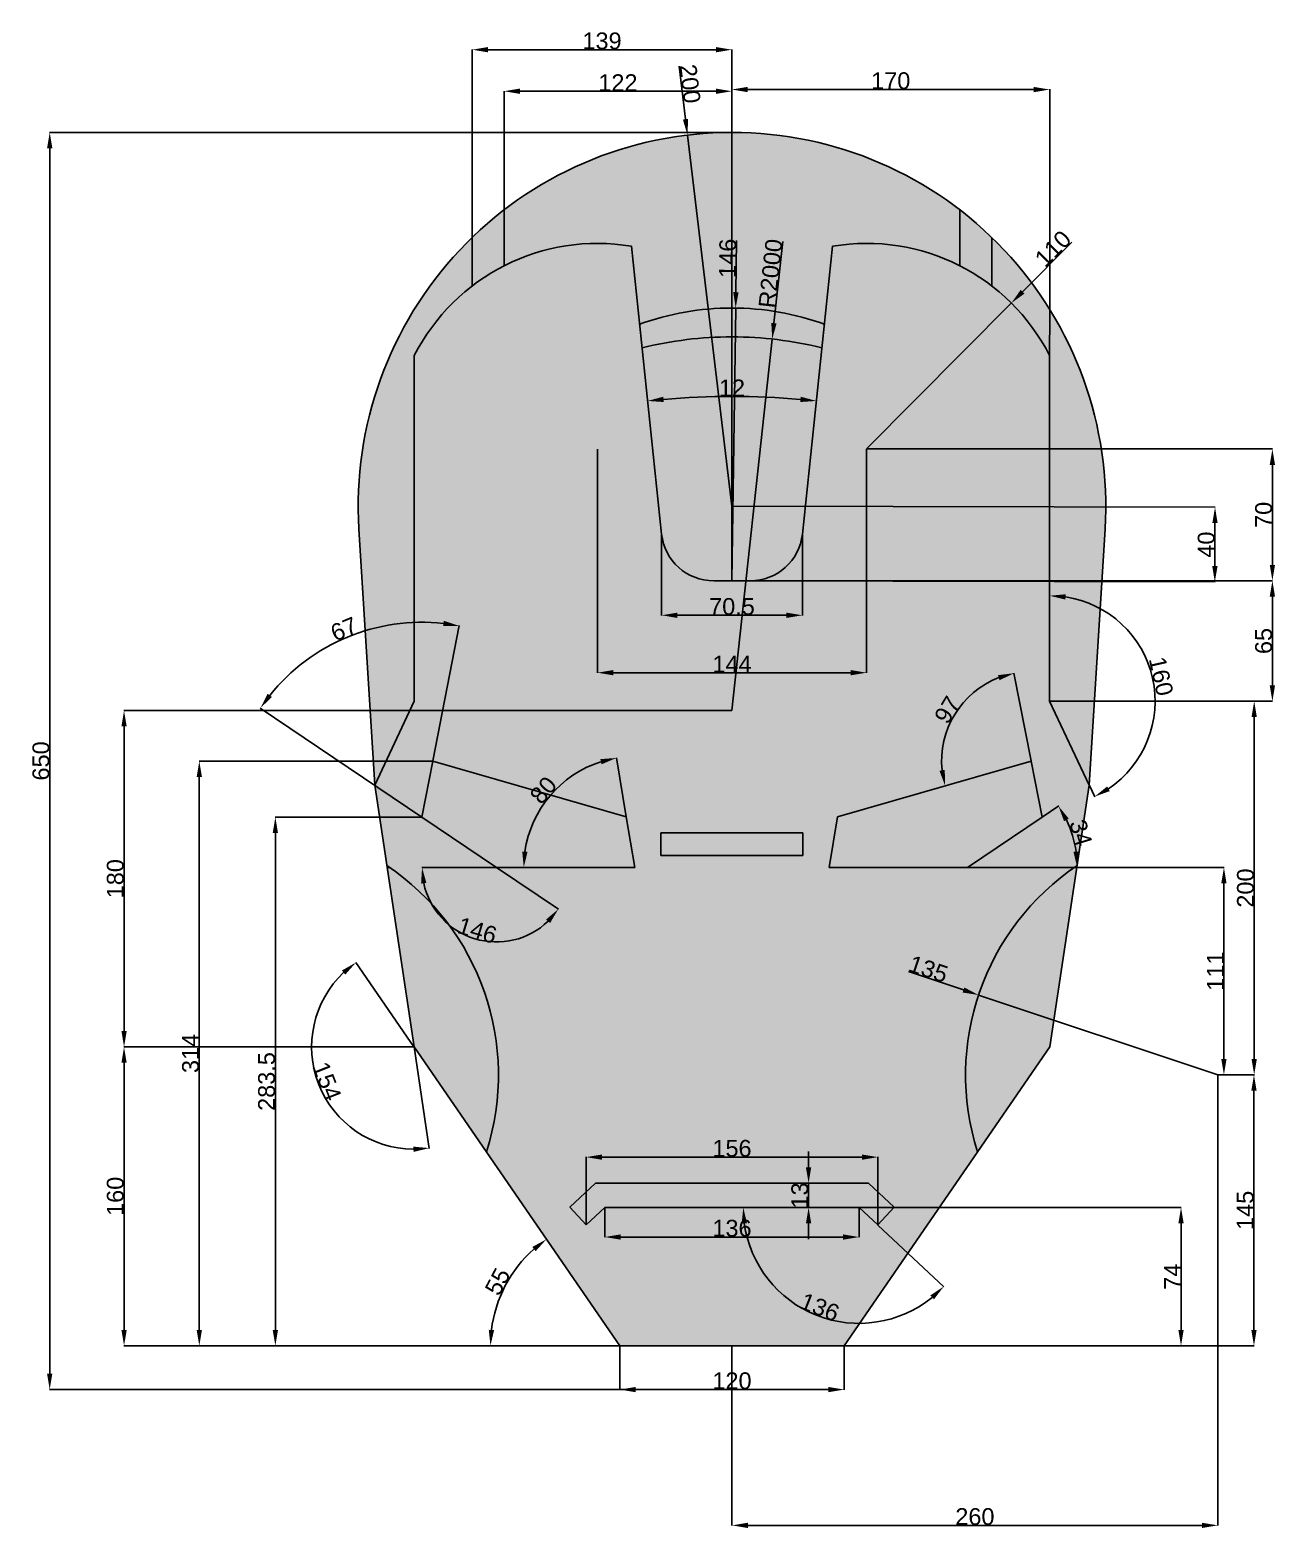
# Model space of a CAD drawing. Header units: millimetres. Extents: x -259 to 6404, y -674 to 7343.
import ezdxf

# ---------------------------------------------------------------- set-up
doc = ezdxf.new("R2010")
doc.units = ezdxf.units.MM
doc.styles.get("Standard").update_dxf_attribs({"font": 'arial.ttf'})
doc.dimstyles.new('ISO-25', dxfattribs={"dimtxt": 90, "dimasz": 85, "dimexe": 1.25, "dimexo": 0.625, "dimtad": 1, "dimtxsty": 'Standard', "dimcen": 2.5, "dimadec": 0, "dimazin": 0, "dimtfac": 1, "dimtmove": 0, "dimatfit": 3, "dimfxl": 1, "dimarcsym": 0})

# ---------------------------------------------------------------- blocks, each defined once
blk = doc.blocks.new('*D1')
at = {"color": 0, "lineweight": -2, "transparency": 16777216}
for p, q in [((2898.2, 300.2), (2898.2, 65.4)), ((4098.2, 300.2), (4098.2, 65.4)), ((2983.2, 66.6), (4013.2, 66.6))]:
    blk.add_line(p, q, dxfattribs=at)
at = {"color": 0, "transparency": 16777216}
for points in [[(2983.2, 80.8), (2983.2, 52.5), (2898.2, 66.6)], [(4013.2, 80.8), (4013.2, 52.5), (4098.2, 66.6)]]:
    blk.add_solid(points, dxfattribs=at)
at = {"layer": 'Defpoints', "color": 0, "transparency": 16777216}
for p in [(2898.2, 300.8), (4098.2, 300.8), (4098.2, 66.6)]:
    blk.add_point(p, dxfattribs=at)
at = {"color": 0, "transparency": 16777216, "insert": (3498.2, 113.2), "char_height": 90, "attachment_point": 5}
blk.add_mtext('120', dxfattribs=at)
blk = doc.blocks.new('*D2')
at = {"color": 0, "lineweight": -2, "transparency": 16777216}
blk.add_line((2897.6, 300.8), (2204.5, 300.8), dxfattribs=at)
blk.add_arc((2898.2, 300.8), 692.5, 131.5827, 172.96271, dxfattribs=at)
at = {"color": 0, "transparency": 16777216}
for points in [[(2429.9, 830), (2447.4, 807.6), (2505.6, 871.2)], [(2225.1, 384.8), (2196.8, 386.5), (2205.8, 300.8)]]:
    blk.add_solid(points, dxfattribs=at)
at = {"layer": 'Defpoints', "color": 0, "transparency": 16777216}
for p in [(1796.7, 1900.8), (2345, 717.3), (2898.2, 300.8), (2898.2, 300.8), (3498.2, 300.8)]:
    blk.add_point(p, dxfattribs=at)
at = {"color": 0, "transparency": 16777216, "insert": (2244.2, 644.6), "char_height": 90, "attachment_point": 5, "rotation": 62.27271}
blk.add_mtext('55', dxfattribs=at)
blk = doc.blocks.new('*D3')
at = {"color": 0, "lineweight": -2, "transparency": 16777216}
for p, q in [((1796.4, 1901.3), (1485.3, 2353.2)), ((1796.8, 1900.2), (1878.4, 1357.7))]:
    blk.add_line(p, q, dxfattribs=at)
blk.add_arc((1796.7, 1900.8), 548, 133.44152, 269.65695, dxfattribs=at)
at = {"color": 0, "transparency": 16777216}
for points in [[(1411, 2309.7), (1428.8, 2287.7), (1486, 2352.2)], [(1792.4, 1367), (1794.5, 1338.7), (1878.2, 1358.9)]]:
    blk.add_solid(points, dxfattribs=at)
at = {"layer": 'Defpoints', "color": 0, "transparency": 16777216}
for p in [(1586.2, 3300.8), (1250.1, 1940.2), (1796.7, 1900.8), (1796.7, 1900.8), (2898.2, 300.8)]:
    blk.add_point(p, dxfattribs=at)
at = {"color": 0, "transparency": 16777216, "insert": (1330.4, 1716.7), "char_height": 90, "attachment_point": 5, "rotation": 291.54924}
blk.add_mtext('154', dxfattribs=at)
blk = doc.blocks.new('*D4')
at = {"color": 0, "lineweight": -2, "transparency": 16777216}
for p, q in [((1897.8, 3431.1), (2038.6, 4155.4)), ((1838.7, 3130.3), (973.2, 3714.1))]:
    blk.add_line(p, q, dxfattribs=at)
blk.add_arc((1839.2, 3130), 1043.4, 83.66905, 141.33095, dxfattribs=at)
at = {"color": 0, "transparency": 16777216}
for points in [[(1956.4, 4181), (1952.2, 4152.9), (2038.3, 4154.1)], [(1036, 3773.5), (1013.2, 3790.3), (974.3, 3713.4)]]:
    blk.add_solid(points, dxfattribs=at)
at = {"layer": 'Defpoints', "color": 0, "transparency": 16777216}
for p in [(1634.2, 4153), (1897.6, 3430.5), (1839.2, 3130), (1839.2, 3130), (2238.2, 2860.8)]:
    blk.add_point(p, dxfattribs=at)
at = {"color": 0, "transparency": 16777216, "insert": (1422.1, 4136.9), "char_height": 90, "attachment_point": 5, "rotation": 22.5}
blk.add_mtext('67', dxfattribs=at)
blk = doc.blocks.new('*D5')
at = {"color": 0, "lineweight": -2, "transparency": 16777216}
for p, q in [((2237.6, 2860.8), (1838.4, 2860.8)), ((2238.8, 2860.5), (2569.7, 2637.2))]:
    blk.add_line(p, q, dxfattribs=at)
blk.add_arc((2238.2, 2860.8), 398.6, 192.24166, 313.75834, dxfattribs=at)
at = {"color": 0, "transparency": 16777216}
for points in [[(1834.6, 2774.8), (1862.8, 2777.8), (1839.7, 2860.8)], [(2503.1, 2582.1), (2524.8, 2563.8), (2568.7, 2637.9)]]:
    blk.add_solid(points, dxfattribs=at)
at = {"layer": 'Defpoints', "color": 0, "transparency": 16777216}
for p in [(1839.2, 3130), (2238.2, 2860.8), (2238.2, 2860.8), (2978.2, 2860.8), (1975, 2561.5)]:
    blk.add_point(p, dxfattribs=at)
at = {"color": 0, "transparency": 16777216, "insert": (2135.3, 2524.2), "char_height": 90, "attachment_point": 5, "rotation": 343}
blk.add_mtext('146', dxfattribs=at)
blk = doc.blocks.new('*D6')
at = {"color": 0, "lineweight": -2, "transparency": 16777216}
blk.add_line((2932.7, 3131.9), (2879.5, 3448.2), dxfattribs=at)
blk.add_arc((2978.2, 2860.8), 594.4, 107.74616, 171.79928, dxfattribs=at)
at = {"color": 0, "transparency": 16777216}
for points in [[(2793.7, 3440.7), (2800.4, 3413.1), (2879.7, 3447)], [(2404.1, 2944.6), (2375.8, 2946.6), (2383.9, 2860.8)]]:
    blk.add_solid(points, dxfattribs=at)
at = {"layer": 'Defpoints', "color": 0, "transparency": 16777216}
for p in [(2625.8, 3339.5), (2932.8, 3131.3), (2238.2, 2860.8), (2978.2, 2860.8), (2978.2, 2860.8)]:
    blk.add_point(p, dxfattribs=at)
at = {"color": 0, "transparency": 16777216, "insert": (2488.9, 3274.8), "char_height": 90, "attachment_point": 5, "rotation": 49.77272}
blk.add_mtext('80', dxfattribs=at)
blk = doc.blocks.new('*D7')
at = {"color": 0, "lineweight": -2, "transparency": 16777216}
blk.add_line((5098.7, 3431.1), (5007.3, 3901.5), dxfattribs=at)
blk.add_arc((5098.8, 3430.5), 478.7, 111.18815, 185.93055, dxfattribs=at)
at = {"color": 0, "transparency": 16777216}
for points in [[(4921.9, 3890.4), (4929.8, 3863.1), (5007.5, 3900.3)], [(4636.7, 3383.7), (4608.9, 3378.3), (4639, 3297.6)]]:
    blk.add_solid(points, dxfattribs=at)
at = {"layer": 'Defpoints', "color": 0, "transparency": 16777216}
for p in [(4774.2, 3782.2), (5098.8, 3430.5), (5098.8, 3430.5), (4063.7, 3131.3), (5157.3, 3130)]:
    blk.add_point(p, dxfattribs=at)
at = {"color": 0, "transparency": 16777216, "insert": (4650.7, 3704.4), "char_height": 90, "attachment_point": 5, "rotation": 58.55935}
blk.add_mtext('97', dxfattribs=at)
blk = doc.blocks.new('*D8')
at = {"color": 0, "lineweight": -2, "transparency": 16777216}
blk.add_arc((3498.2, 1061.9), 4319.8, 85.12742, 94.87258, dxfattribs=at)
at = {"color": 0, "transparency": 16777216}
for points in [[(3132.7, 5352), (3130, 5380.2), (3046.7, 5358)], [(3866.5, 5380.2), (3863.8, 5352), (3949.8, 5358)]]:
    blk.add_solid(points, dxfattribs=at)
at = {"layer": 'Defpoints', "color": 0, "transparency": 16777216}
for p in [(2959.7, 6185.8), (4036.8, 6185.8), (3649, 5379.1), (3121.6, 4645.7), (3874.9, 4645.7)]:
    blk.add_point(p, dxfattribs=at)
at = {"color": 0, "transparency": 16777216, "insert": (3498.2, 5427.5), "char_height": 90, "attachment_point": 5}
blk.add_mtext('12', dxfattribs=at)
blk = doc.blocks.new('*D9')
at = {"color": 0, "lineweight": -2, "transparency": 16777216}
blk.add_line((5410.6, 3300.3), (5439.4, 3239), dxfattribs=at)
blk.add_arc((5198.2, 3750.8), 564.5, 303.86862, 81.36482, dxfattribs=at)
at = {"color": 0, "transparency": 16777216}
for points in [[(5281.9, 4294.8), (5284.1, 4323.1), (5198.2, 4315.3)], [(5519.8, 3269.8), (5505.9, 3294.4), (5438.9, 3240.2)]]:
    blk.add_solid(points, dxfattribs=at)
at = {"layer": 'Defpoints', "color": 0, "transparency": 16777216}
for p in [(5198.2, 5600.4), (5198.2, 3750.8), (5198.2, 3750.8), (5747.9, 3622.1), (5410.3, 3300.8)]:
    blk.add_point(p, dxfattribs=at)
at = {"color": 0, "transparency": 16777216, "insert": (5794.6, 3884.3), "char_height": 90, "attachment_point": 5, "rotation": 282.61672}
blk.add_mtext('160', dxfattribs=at)
blk = doc.blocks.new('*D10')
at = {"color": 0, "lineweight": -2, "transparency": 16777216}
for p, q in [((5157.8, 3130.3), (5246.5, 3190.1)), ((4758.9, 2860.8), (5347.1, 2860.8))]:
    blk.add_line(p, q, dxfattribs=at)
blk.add_arc((4758.2, 2860.8), 587.6, 8.295, 25.705, dxfattribs=at)
at = {"color": 0, "transparency": 16777216}
for points in [[(5275.4, 3108.6), (5300, 3122.8), (5245.4, 3189.4)], [(5353.9, 2946.6), (5325.6, 2944.6), (5345.9, 2860.8)]]:
    blk.add_solid(points, dxfattribs=at)
at = {"layer": 'Defpoints', "color": 0, "transparency": 16777216}
for p in [(5157.3, 3130), (5334.4, 2976.3), (4018.2, 2860.8), (4758.2, 2860.8), (4758.2, 2860.8)]:
    blk.add_point(p, dxfattribs=at)
at = {"color": 0, "transparency": 16777216, "insert": (5364.8, 3046.3), "char_height": 90, "attachment_point": 5, "rotation": 287}
blk.add_mtext('34', dxfattribs=at)
blk = doc.blocks.new('*D11')
at = {"color": 0, "lineweight": -2, "transparency": 16777216}
blk.add_line((4278.7, 947.1), (4632.4, 617.3), dxfattribs=at)
blk.add_arc((4178.2, 1040.8), 619.8, 187.86396, 309.13604, dxfattribs=at)
at = {"color": 0, "transparency": 16777216}
for points in [[(3550.2, 955.1), (3578.4, 957), (3558.5, 1040.8)], [(4559.8, 570.4), (4579.1, 549.7), (4631.5, 618.1)]]:
    blk.add_solid(points, dxfattribs=at)
at = {"layer": 'Defpoints', "color": 0, "transparency": 16777216}
for p in [(3498.2, 1040.8), (4178.2, 1040.8), (4178.2, 1040.8), (4278.2, 947.6), (3745.1, 597.5)]:
    blk.add_point(p, dxfattribs=at)
at = {"color": 0, "transparency": 16777216, "insert": (3968.2, 507.5), "char_height": 90, "attachment_point": 5, "rotation": 338.5}
blk.add_mtext('136', dxfattribs=at)
blk = doc.blocks.new('*D12')
at = {"color": 0, "lineweight": -2, "transparency": 16777216}
for p, q in [((4443.1, 2303.3), (4737.1, 2205.2)), ((6098.2, 1750.8), (4817.7, 2178.3))]:
    blk.add_line(p, q, dxfattribs=at)
at = {"color": 0, "transparency": 16777216}
blk.add_solid([(4741.6, 2218.7), (4732.6, 2191.8), (4817.7, 2178.3)], dxfattribs=at)
at = {"layer": 'Defpoints', "color": 0, "transparency": 16777216}
for p in [(4817.7, 2178.3), (6098.2, 1750.8)]:
    blk.add_point(p, dxfattribs=at)
at = {"color": 0, "transparency": 16777216, "insert": (4549.1, 2317.1), "char_height": 90, "attachment_point": 5, "rotation": 341.53948}
blk.add_mtext('135', dxfattribs=at)
blk = doc.blocks.new('*D13')
at = {"color": 0, "lineweight": -2, "transparency": 16777216}
for p, q in [((6098.2, 1750.2), (6098.2, -661.5)), ((3498.2, 300.2), (3498.2, -661.5)), ((6013.2, -660.2), (3583.2, -660.2))]:
    blk.add_line(p, q, dxfattribs=at)
at = {"color": 0, "transparency": 16777216}
for points in [[(3583.2, -646.1), (3583.2, -674.4), (3498.2, -660.2)], [(6013.2, -646.1), (6013.2, -674.4), (6098.2, -660.2)]]:
    blk.add_solid(points, dxfattribs=at)
at = {"layer": 'Defpoints', "color": 0, "transparency": 16777216}
for p in [(6098.2, 1750.8), (3498.2, 300.8), (3498.2, -660.2)]:
    blk.add_point(p, dxfattribs=at)
at = {"color": 0, "transparency": 16777216, "insert": (4798.2, -613.7), "char_height": 90, "attachment_point": 5}
blk.add_mtext('260', dxfattribs=at)
blk = doc.blocks.new('*D14')
at = {"color": 0, "lineweight": -2, "transparency": 16777216}
for p, q in [((2818.2, 1040.2), (2818.2, 881.8)), ((4178.2, 1040.2), (4178.2, 881.8)), ((2903.2, 883), (4093.2, 883))]:
    blk.add_line(p, q, dxfattribs=at)
at = {"color": 0, "transparency": 16777216}
for points in [[(2903.2, 897.2), (2903.2, 868.9), (2818.2, 883)], [(4093.2, 897.2), (4093.2, 868.9), (4178.2, 883)]]:
    blk.add_solid(points, dxfattribs=at)
at = {"layer": 'Defpoints', "color": 0, "transparency": 16777216}
for p in [(2818.2, 1040.8), (4178.2, 1040.8), (4178.2, 883)]:
    blk.add_point(p, dxfattribs=at)
at = {"color": 0, "transparency": 16777216, "insert": (3498.2, 929.6), "char_height": 90, "attachment_point": 5}
blk.add_mtext('136', dxfattribs=at)
blk = doc.blocks.new('*D15')
at = {"color": 0, "lineweight": -2, "transparency": 16777216}
for p, q in [((2718.2, 948.2), (2718.2, 1311.9)), ((2803.2, 1310.7), (4193.2, 1310.7)), ((4278.2, 948.2), (4278.2, 1311.9))]:
    blk.add_line(p, q, dxfattribs=at)
at = {"color": 0, "transparency": 16777216}
for points in [[(2803.2, 1324.8), (2803.2, 1296.5), (2718.2, 1310.7)], [(4193.2, 1324.8), (4193.2, 1296.5), (4278.2, 1310.7)]]:
    blk.add_solid(points, dxfattribs=at)
at = {"layer": 'Defpoints', "color": 0, "transparency": 16777216}
for p in [(4278.2, 1310.7), (2718.2, 947.6), (4278.2, 947.6)]:
    blk.add_point(p, dxfattribs=at)
at = {"color": 0, "transparency": 16777216, "insert": (3498.2, 1357.2), "char_height": 90, "attachment_point": 5}
blk.add_mtext('156', dxfattribs=at)
blk = doc.blocks.new('*D16')
at = {"color": 0, "lineweight": -2, "transparency": 16777216}
for p, q in [((3908.1, 1255.8), (3908.1, 1340.8)), ((4228.8, 1170.8), (3906.8, 1170.8)), ((3908.1, 1040.8), (3908.1, 1170.8)), ((4177.6, 1040.8), (3906.8, 1040.8)), ((3908.1, 955.8), (3908.1, 870.8))]:
    blk.add_line(p, q, dxfattribs=at)
at = {"color": 0, "transparency": 16777216}
for points in [[(3893.9, 1255.8), (3922.3, 1255.8), (3908.1, 1170.8)], [(3893.9, 955.8), (3922.3, 955.8), (3908.1, 1040.8)]]:
    blk.add_solid(points, dxfattribs=at)
at = {"layer": 'Defpoints', "color": 0, "transparency": 16777216}
for p in [(3908.1, 1170.8), (4229.5, 1170.8), (4178.2, 1040.8)]:
    blk.add_point(p, dxfattribs=at)
at = {"color": 0, "transparency": 16777216, "insert": (3861.5, 1105.8), "char_height": 90, "attachment_point": 5, "rotation": 90}
blk.add_mtext('13', dxfattribs=at)
blk = doc.blocks.new('*D17')
at = {"color": 0, "lineweight": -2, "transparency": 16777216}
for p, q in [((4178.9, 1040.8), (5902.4, 1040.8)), ((5901.2, 955.8), (5901.2, 385.8)), ((4098.9, 300.8), (5902.4, 300.8))]:
    blk.add_line(p, q, dxfattribs=at)
at = {"color": 0, "transparency": 16777216}
for points in [[(5887, 955.8), (5915.4, 955.8), (5901.2, 1040.8)], [(5887, 385.8), (5915.4, 385.8), (5901.2, 300.8)]]:
    blk.add_solid(points, dxfattribs=at)
at = {"layer": 'Defpoints', "color": 0, "transparency": 16777216}
for p in [(4178.2, 1040.8), (4098.2, 300.8), (5901.2, 300.8)]:
    blk.add_point(p, dxfattribs=at)
at = {"color": 0, "transparency": 16777216, "insert": (5855.6, 670.8), "char_height": 90, "attachment_point": 5, "rotation": 90}
blk.add_mtext('74', dxfattribs=at)
blk = doc.blocks.new('*D18')
at = {"color": 0, "lineweight": -2, "transparency": 16777216}
for p, q in [((6098.9, 1750.8), (6292.9, 1750.8)), ((6291.6, 385.8), (6291.6, 1665.8)), ((4098.9, 300.8), (6292.9, 300.8))]:
    blk.add_line(p, q, dxfattribs=at)
at = {"color": 0, "transparency": 16777216}
for points in [[(6277.5, 1665.8), (6305.8, 1665.8), (6291.6, 1750.8)], [(6277.5, 385.8), (6305.8, 385.8), (6291.6, 300.8)]]:
    blk.add_solid(points, dxfattribs=at)
at = {"layer": 'Defpoints', "color": 0, "transparency": 16777216}
for p in [(6098.2, 1750.8), (6291.6, 1750.8), (4098.2, 300.8)]:
    blk.add_point(p, dxfattribs=at)
at = {"color": 0, "transparency": 16777216, "insert": (6245, 1025.8), "char_height": 90, "attachment_point": 5, "rotation": 90}
blk.add_mtext('145', dxfattribs=at)
blk = doc.blocks.new('*D19')
at = {"color": 0, "lineweight": -2, "transparency": 16777216}
for p, q in [((5198.9, 3750.8), (6294.1, 3750.8)), ((6292.9, 3665.8), (6292.9, 1835.8)), ((6098.9, 1750.8), (6294.1, 1750.8))]:
    blk.add_line(p, q, dxfattribs=at)
at = {"color": 0, "transparency": 16777216}
for points in [[(6278.7, 3665.8), (6307, 3665.8), (6292.9, 3750.8)], [(6278.7, 1835.8), (6307, 1835.8), (6292.9, 1750.8)]]:
    blk.add_solid(points, dxfattribs=at)
at = {"layer": 'Defpoints', "color": 0, "transparency": 16777216}
for p in [(5198.2, 3750.8), (6098.2, 1750.8), (6292.9, 1750.8)]:
    blk.add_point(p, dxfattribs=at)
at = {"color": 0, "transparency": 16777216, "insert": (6246.3, 2750.8), "char_height": 90, "attachment_point": 5, "rotation": 90}
blk.add_mtext('200', dxfattribs=at)
blk = doc.blocks.new('*D20')
at = {"color": 0, "lineweight": -2, "transparency": 16777216}
for p, q in [((4388.9, 2860.8), (6132, 2860.8)), ((6130.8, 2775.8), (6130.8, 1835.8)), ((6098.9, 1750.8), (6132, 1750.8))]:
    blk.add_line(p, q, dxfattribs=at)
at = {"color": 0, "transparency": 16777216}
for points in [[(6116.6, 2775.8), (6145, 2775.8), (6130.8, 2860.8)], [(6116.6, 1835.8), (6145, 1835.8), (6130.8, 1750.8)]]:
    blk.add_solid(points, dxfattribs=at)
at = {"layer": 'Defpoints', "color": 0, "transparency": 16777216}
for p in [(4388.2, 2860.8), (6098.2, 1750.8), (6130.8, 1750.8)]:
    blk.add_point(p, dxfattribs=at)
at = {"color": 0, "transparency": 16777216, "insert": (6085, 2305.8), "char_height": 90, "attachment_point": 5, "rotation": 90}
blk.add_mtext('111', dxfattribs=at)
blk = doc.blocks.new('*D21')
at = {"color": 0, "lineweight": -2, "transparency": 16777216}
for p, q in [((3498.9, 4395.2), (6391.4, 4395.2)), ((6390.2, 4310.2), (6390.2, 3835.8)), ((6294.7, 3750.8), (6391.4, 3750.8))]:
    blk.add_line(p, q, dxfattribs=at)
at = {"color": 0, "transparency": 16777216}
for points in [[(6376, 4310.2), (6404.3, 4310.2), (6390.2, 4395.2)], [(6376, 3835.8), (6404.3, 3835.8), (6390.2, 3750.8)]]:
    blk.add_solid(points, dxfattribs=at)
at = {"layer": 'Defpoints', "color": 0, "transparency": 16777216}
for p in [(3498.2, 4395.2), (6294.1, 3750.8), (6390.2, 3750.8)]:
    blk.add_point(p, dxfattribs=at)
at = {"color": 0, "transparency": 16777216, "insert": (6343.6, 4073), "char_height": 90, "attachment_point": 5, "rotation": 90}
blk.add_mtext('65', dxfattribs=at)
blk = doc.blocks.new('*D22')
at = {"color": 0, "lineweight": -2, "transparency": 16777216}
for p, q in [((5316.8, 6207.7), (5053, 5941.9)), ((4218.2, 5100.8), (4993.1, 5881.6))]:
    blk.add_line(p, q, dxfattribs=at)
at = {"color": 0, "transparency": 16777216}
blk.add_solid([(5043, 5951.9), (5063.1, 5931.9), (4993.1, 5881.6)], dxfattribs=at)
at = {"layer": 'Defpoints', "color": 0, "transparency": 16777216}
for p in [(4993.1, 5881.6), (4218.2, 5100.8)]:
    blk.add_point(p, dxfattribs=at)
at = {"color": 0, "transparency": 16777216, "insert": (5216.3, 6172.6), "char_height": 90, "attachment_point": 5, "rotation": 45.21572}
blk.add_mtext('110', dxfattribs=at)
blk = doc.blocks.new('*D23')
at = {"color": 0, "lineweight": -2, "transparency": 16777216}
for p, q in [((4218.9, 5100.8), (6391.4, 5100.8)), ((6390.2, 5015.8), (6390.2, 4480.2)), ((3498.9, 4395.2), (6391.4, 4395.2))]:
    blk.add_line(p, q, dxfattribs=at)
at = {"color": 0, "transparency": 16777216}
for points in [[(6376, 5015.8), (6404.3, 5015.8), (6390.2, 5100.8)], [(6376, 4480.2), (6404.3, 4480.2), (6390.2, 4395.2)]]:
    blk.add_solid(points, dxfattribs=at)
at = {"layer": 'Defpoints', "color": 0, "transparency": 16777216}
for p in [(4218.2, 5100.8), (3498.2, 4395.2), (6390.2, 4395.2)]:
    blk.add_point(p, dxfattribs=at)
at = {"color": 0, "transparency": 16777216, "insert": (6343.6, 4748), "char_height": 90, "attachment_point": 5, "rotation": 90}
blk.add_mtext('70', dxfattribs=at)
blk = doc.blocks.new('*D24')
at = {"color": 0, "lineweight": -2, "transparency": 16777216}
for p, q in [((3215.5, 7149.6), (3249.7, 6865.3)), ((3498.2, 4795.2), (3259.8, 6780.9))]:
    blk.add_line(p, q, dxfattribs=at)
at = {"color": 0, "transparency": 16777216}
blk.add_solid([(3263.7, 6867), (3235.6, 6863.6), (3259.8, 6780.9)], dxfattribs=at)
at = {"layer": 'Defpoints', "color": 0, "transparency": 16777216}
for p in [(3259.8, 6780.9), (3498.2, 4795.2)]:
    blk.add_point(p, dxfattribs=at)
at = {"color": 0, "transparency": 16777216, "insert": (3273.8, 7055.2), "char_height": 90, "attachment_point": 5, "rotation": 276.8469}
blk.add_mtext('200', dxfattribs=at)
blk = doc.blocks.new('*D25')
at = {"color": 0, "lineweight": -2, "transparency": 16777216}
for p, q in [((3498.9, 4795.2), (6084.5, 4788.8)), ((6083, 4703.8), (6082.4, 4473.8)), ((3497.9, 4395.2), (6083.5, 4388.8))]:
    blk.add_line(p, q, dxfattribs=at)
at = {"color": 0, "transparency": 16777216}
for points in [[(6068.8, 4703.9), (6097.2, 4703.8), (6083.2, 4788.8)], [(6068.3, 4473.9), (6096.6, 4473.8), (6082.2, 4388.8)]]:
    blk.add_solid(points, dxfattribs=at)
at = {"layer": 'Defpoints', "color": 0, "transparency": 16777216}
for p in [(3498.2, 4795.2), (3497.3, 4395.2), (6082.2, 4388.8)]:
    blk.add_point(p, dxfattribs=at)
at = {"color": 0, "transparency": 16777216, "insert": (6036.2, 4588.9), "char_height": 90, "attachment_point": 5, "rotation": 89.85964}
blk.add_mtext('40', dxfattribs=at)
blk = doc.blocks.new('*D26')
at = {"color": 0, "lineweight": -2, "transparency": 16777216}
for p, q in [((2778.3, 5100.2), (2778.3, 3902.1)), ((4218.2, 5100.2), (4218.2, 3902.1)), ((4133.2, 3903.3), (2863.3, 3903.3))]:
    blk.add_line(p, q, dxfattribs=at)
at = {"color": 0, "transparency": 16777216}
for points in [[(2863.3, 3917.5), (2863.3, 3889.2), (2778.3, 3903.3)], [(4133.2, 3917.5), (4133.2, 3889.2), (4218.2, 3903.3)]]:
    blk.add_solid(points, dxfattribs=at)
at = {"layer": 'Defpoints', "color": 0, "transparency": 16777216}
for p in [(2778.3, 5100.8), (4218.2, 5100.8), (2778.3, 3903.3)]:
    blk.add_point(p, dxfattribs=at)
at = {"color": 0, "transparency": 16777216, "insert": (3498.2, 3949.2), "char_height": 90, "attachment_point": 5}
blk.add_mtext('144', dxfattribs=at)
blk = doc.blocks.new('*D27')
at = {"color": 0, "lineweight": -2, "transparency": 16777216}
for p, q in [((3121.6, 4645), (3121.6, 4209.3)), ((3874.9, 4645), (3874.9, 4209.3)), ((3206.6, 4210.6), (3789.9, 4210.6))]:
    blk.add_line(p, q, dxfattribs=at)
at = {"color": 0, "transparency": 16777216}
for points in [[(3206.6, 4224.7), (3206.6, 4196.4), (3121.6, 4210.6)], [(3789.9, 4224.7), (3789.9, 4196.4), (3874.9, 4210.6)]]:
    blk.add_solid(points, dxfattribs=at)
at = {"layer": 'Defpoints', "color": 0, "transparency": 16777216}
for p in [(3121.6, 4645.7), (3874.9, 4645.7), (3874.9, 4210.6)]:
    blk.add_point(p, dxfattribs=at)
at = {"color": 0, "transparency": 16777216, "insert": (3498.2, 4257.1), "char_height": 90, "attachment_point": 5}
blk.add_mtext('70.5', dxfattribs=at)
blk = doc.blocks.new('*D28')
at = {"color": 0, "lineweight": -2, "transparency": 16777216}
for p, q in [((3770.2, 6212), (3722.7, 5773.7)), ((3498.2, 3700.8), (3713.6, 5689.2))]:
    blk.add_line(p, q, dxfattribs=at)
at = {"color": 0, "transparency": 16777216}
blk.add_solid([(3708.6, 5775.2), (3736.8, 5772.2), (3713.6, 5689.2)], dxfattribs=at)
at = {"layer": 'Defpoints', "color": 0, "transparency": 16777216}
for p in [(3713.6, 5689.2), (3498.2, 3700.8)]:
    blk.add_point(p, dxfattribs=at)
at = {"color": 0, "transparency": 16777216, "insert": (3704.7, 6040.1), "char_height": 90, "attachment_point": 5, "rotation": 83.81933}
blk.add_mtext('R2000', dxfattribs=at)
blk = doc.blocks.new('*D29')
at = {"color": 0, "lineweight": -2, "transparency": 16777216}
for p, q in [((3523, 6216.6), (3519.2, 5940)), ((3498.2, 4395.2), (3518, 5855))]:
    blk.add_line(p, q, dxfattribs=at)
blk.add_arc((3498.2, 4395.2), 1460, 89.17385, 89.97547, dxfattribs=at)
at = {"color": 0, "transparency": 16777216}
blk.add_solid([(3505, 5940.2), (3533.4, 5939.8), (3518, 5855)], dxfattribs=at)
at = {"layer": 'Defpoints', "color": 0, "transparency": 16777216}
for p in [(3518, 5855), (3498.2, 4395.2)]:
    blk.add_point(p, dxfattribs=at)
at = {"color": 0, "transparency": 16777216, "insert": (3475.1, 6121.4), "char_height": 90, "attachment_point": 5, "rotation": 89.2229}
blk.add_mtext('146', dxfattribs=at)
blk = doc.blocks.new('*D30')
at = {"color": 0, "lineweight": -2, "transparency": 16777216}
for p, q in [((3497.3, 4395.8), (3497.3, 7025.7)), ((3582.3, 7024.5), (5113.3, 7024.5)), ((5198.2, 4395.8), (5198.3, 7025.7))]:
    blk.add_line(p, q, dxfattribs=at)
at = {"color": 0, "transparency": 16777216}
for points in [[(3582.3, 7038.6), (3582.3, 7010.3), (3497.3, 7024.5)], [(5113.3, 7038.6), (5113.3, 7010.3), (5198.3, 7024.5)]]:
    blk.add_solid(points, dxfattribs=at)
at = {"layer": 'Defpoints', "color": 0, "transparency": 16777216}
for p in [(5198.3, 7024.5), (3497.3, 4395.2), (5198.2, 4395.2)]:
    blk.add_point(p, dxfattribs=at)
at = {"color": 0, "transparency": 16777216, "insert": (4347.8, 7071.1), "char_height": 90, "attachment_point": 5, "rotation": 359.99992}
blk.add_mtext('170', dxfattribs=at)
blk = doc.blocks.new('*D31')
at = {"color": 0, "lineweight": -2, "transparency": 16777216}
for p, q in [((2278.2, 6230.9), (2278.2, 7016.6)), ((2363.2, 7015.3), (3412.3, 7015.3)), ((3497.3, 6230.9), (3497.3, 7016.6))]:
    blk.add_line(p, q, dxfattribs=at)
at = {"color": 0, "transparency": 16777216}
for points in [[(2363.2, 7029.5), (2363.2, 7001.1), (2278.2, 7015.3)], [(3412.3, 7029.5), (3412.3, 7001.1), (3497.3, 7015.3)]]:
    blk.add_solid(points, dxfattribs=at)
at = {"layer": 'Defpoints', "color": 0, "transparency": 16777216}
for p in [(3497.3, 7015.3), (2278.2, 6230.3), (3497.3, 6230.3)]:
    blk.add_point(p, dxfattribs=at)
at = {"color": 0, "transparency": 16777216, "insert": (2887.8, 7061.1), "char_height": 90, "attachment_point": 5, "rotation": 359.99992}
blk.add_mtext('122', dxfattribs=at)
blk = doc.blocks.new('*D32')
at = {"color": 0, "lineweight": -2, "transparency": 16777216}
for p, q in [((2108.2, 6103.8), (2108.3, 7238.9)), ((2193.3, 7237.6), (3412.3, 7237.6)), ((3497.3, 6103.8), (3497.3, 7238.9))]:
    blk.add_line(p, q, dxfattribs=at)
at = {"color": 0, "transparency": 16777216}
for points in [[(2193.3, 7251.8), (2193.3, 7223.5), (2108.3, 7237.6)], [(3412.3, 7251.8), (3412.3, 7223.5), (3497.3, 7237.6)]]:
    blk.add_solid(points, dxfattribs=at)
at = {"layer": 'Defpoints', "color": 0, "transparency": 16777216}
for p in [(3497.3, 7237.6), (2108.2, 6103.2), (3497.3, 6103.2)]:
    blk.add_point(p, dxfattribs=at)
at = {"color": 0, "transparency": 16777216, "insert": (2802.8, 7284.2), "char_height": 90, "attachment_point": 5, "rotation": 359.99992}
blk.add_mtext('139', dxfattribs=at)
blk = doc.blocks.new('*D33')
at = {"color": 0, "lineweight": -2, "transparency": 16777216}
for p, q in [((1838.6, 3130), (1053.3, 3130)), ((1054.6, 385.8), (1054.6, 3045)), ((3497.6, 300.8), (1053.3, 300.8))]:
    blk.add_line(p, q, dxfattribs=at)
at = {"color": 0, "transparency": 16777216}
for points in [[(1040.4, 3045), (1068.8, 3045), (1054.6, 3130)], [(1040.4, 385.8), (1068.8, 385.8), (1054.6, 300.8)]]:
    blk.add_solid(points, dxfattribs=at)
at = {"layer": 'Defpoints', "color": 0, "transparency": 16777216}
for p in [(1054.6, 3130), (1839.2, 3130), (3498.2, 300.8)]:
    blk.add_point(p, dxfattribs=at)
at = {"color": 0, "transparency": 16777216, "insert": (1008, 1715.4), "char_height": 90, "attachment_point": 5, "rotation": 90}
blk.add_mtext('283.5', dxfattribs=at)
blk = doc.blocks.new('*D34')
at = {"color": 0, "lineweight": -2, "transparency": 16777216}
for p, q in [((1897, 3430.5), (646.4, 3430.5)), ((647.6, 3345.5), (647.6, 385.8)), ((2897.6, 300.8), (646.4, 300.8))]:
    blk.add_line(p, q, dxfattribs=at)
at = {"color": 0, "transparency": 16777216}
for points in [[(633.5, 3345.5), (661.8, 3345.5), (647.6, 3430.5)], [(633.5, 385.8), (661.8, 385.8), (647.6, 300.8)]]:
    blk.add_solid(points, dxfattribs=at)
at = {"layer": 'Defpoints', "color": 0, "transparency": 16777216}
for p in [(1897.6, 3430.5), (647.6, 300.8), (2898.2, 300.8)]:
    blk.add_point(p, dxfattribs=at)
at = {"color": 0, "transparency": 16777216, "insert": (601, 1865.6), "char_height": 90, "attachment_point": 5, "rotation": 90}
blk.add_mtext('314', dxfattribs=at)
blk = doc.blocks.new('*D35')
at = {"color": 0, "lineweight": -2, "transparency": 16777216}
for p, q in [((1796.1, 1900.8), (243.7, 1900.8)), ((244.9, 1815.8), (244.9, 385.8)), ((3497.6, 300.8), (243.7, 300.8))]:
    blk.add_line(p, q, dxfattribs=at)
at = {"color": 0, "transparency": 16777216}
for points in [[(230.8, 1815.8), (259.1, 1815.8), (244.9, 1900.8)], [(230.8, 385.8), (259.1, 385.8), (244.9, 300.8)]]:
    blk.add_solid(points, dxfattribs=at)
at = {"layer": 'Defpoints', "color": 0, "transparency": 16777216}
for p in [(1796.7, 1900.8), (244.9, 300.8), (3498.2, 300.8)]:
    blk.add_point(p, dxfattribs=at)
at = {"color": 0, "transparency": 16777216, "insert": (198.4, 1100.8), "char_height": 90, "attachment_point": 5, "rotation": 90}
blk.add_mtext('160', dxfattribs=at)
blk = doc.blocks.new('*D36')
at = {"color": 0, "lineweight": -2, "transparency": 16777216}
for p, q in [((3497.6, 3700.8), (243.7, 3700.8)), ((244.9, 3615.8), (244.9, 1985.8)), ((1796.1, 1900.8), (243.7, 1900.8))]:
    blk.add_line(p, q, dxfattribs=at)
at = {"color": 0, "transparency": 16777216}
for points in [[(230.8, 3615.8), (259.1, 3615.8), (244.9, 3700.8)], [(230.8, 1985.8), (259.1, 1985.8), (244.9, 1900.8)]]:
    blk.add_solid(points, dxfattribs=at)
at = {"layer": 'Defpoints', "color": 0, "transparency": 16777216}
for p in [(3498.2, 3700.8), (244.9, 1900.8), (1796.7, 1900.8)]:
    blk.add_point(p, dxfattribs=at)
at = {"color": 0, "transparency": 16777216, "insert": (198.4, 2800.8), "char_height": 90, "attachment_point": 5, "rotation": 90}
blk.add_mtext('180', dxfattribs=at)
blk = doc.blocks.new('*D37')
at = {"color": 0, "lineweight": -2, "transparency": 16777216}
for p, q in [((3497.6, 6795.2), (-154.2, 6795.2)), ((-153, 6710.2), (-153, 152.3)), ((3497.6, 67.3), (-154.2, 67.3))]:
    blk.add_line(p, q, dxfattribs=at)
at = {"color": 0, "transparency": 16777216}
for points in [[(-167.2, 6710.2), (-138.8, 6710.2), (-153, 6795.2)], [(-167.2, 152.3), (-138.8, 152.3), (-153, 67.3)]]:
    blk.add_solid(points, dxfattribs=at)
at = {"layer": 'Defpoints', "color": 0, "transparency": 16777216}
for p in [(3498.2, 6795.2), (-153, 67.3), (3498.2, 67.3)]:
    blk.add_point(p, dxfattribs=at)
at = {"color": 0, "transparency": 16777216, "insert": (-199.6, 3431.2), "char_height": 90, "attachment_point": 5, "rotation": 90}
blk.add_mtext('650', dxfattribs=at)

msp = doc.modelspace()

# ---------------------------------------------------------------- hatches: boundary and pattern name
h = msp.add_hatch(color=255)
h.set_gradient(color1=(237, 31, 36), color2=(237, 31, 36), tint=1)
h.paths.add_polyline_path([(3498.249, 6795.165, 0.16550187), (2278.249, 6379.968), (2278.249, 6080.617, -0.16076021), (2959.711, 6185.751), (3003.535, 5768.795, -0.086638), (3498.249, 5855.165, -0.086638), (3992.962, 5768.795), (4036.786, 6185.751, -0.16076021), (4718.249, 6080.617), (4718.249, 6379.968, 0.16550187)])
h.paths.add_polyline_path([(2278.249, 6379.968, 0.02809722), (2108.249, 6233.185), (2108.249, 5973.231, -0.04579504), (2278.249, 6080.617)])
h.paths.add_polyline_path([(2108.249, 5973.231), (2108.249, 6233.185, 0.21933276), (1502.003, 4672.684), (1586.174, 3300.822), (1798.249, 3750.822), (1798.249, 5600.418, -0.11156719)])
h.paths.add_polyline_path([(4888.249, 6233.185, 0.02809722), (4718.249, 6379.968), (4718.249, 6080.617, -0.04579504), (4888.249, 5973.231)])
h.paths.add_polyline_path([(4888.249, 6233.185), (4888.249, 5973.231, -0.11156719), (5198.249, 5600.418), (5198.249, 3750.822), (5410.323, 3300.822), (5494.495, 4672.684, 0.21933276)])
at = {"true_color": 0xf1eb1f}
h = msp.add_hatch(dxfattribs=at)
h.set_pattern_fill('ANGLE', color=2)
h.set_pattern_definition([(0, (0, 0), (0, 6.985), [5.08, -1.905]), (90, (0, 0), (-6.985, 4e-16), [5.08, -1.905])])
h.paths.add_polyline_path([(2959.711, 6185.751, 0.32725177), (1798.249, 5600.418), (1798.249, 3750.822), (1586.174, 3300.822), (1650.718, 2871.665, -0.33412594), (2183.779, 1338.618), (2898.249, 300.822), (3498.249, 300.822), (4098.249, 300.822), (4812.718, 1338.618, -0.33412594), (5345.779, 2871.665), (5410.323, 3300.822), (5198.249, 3750.822), (5198.249, 5600.418, 0.32725177), (4036.786, 6185.751), (3874.916, 4645.657, -0.3845669), (3595.764, 4394.926), (3498.249, 4395.165), (3400.734, 4394.926, -0.3845669), (3121.582, 4645.657)])
h.paths.add_polyline_path([(1897.65, 3430.458), (2932.762, 3131.322), (2978.249, 2860.822), (2238.249, 2860.822), (1839.239, 3129.958)], flags=0)
h.paths.add_polyline_path([(3118.249, 3045.822), (3498.249, 3045.822), (3878.249, 3045.822), (3878.249, 2925.822), (3498.249, 2925.822), (3118.249, 2925.822)], flags=16)
h.paths.add_polyline_path([(4063.735, 3131.322), (5098.848, 3430.458), (5157.259, 3129.958), (4758.249, 2860.822), (4018.249, 2860.822)], flags=16)
h.paths.add_polyline_path([(2767.04, 1170.822), (3498.249, 1170.822), (4229.457, 1170.822), (4366.908, 1042.646), (4278.249, 947.57), (4178.249, 1040.822), (3498.249, 1040.822), (2818.249, 1040.822), (2718.249, 947.57), (2629.589, 1042.646)], flags=16)
h.paths.add_polyline_path([(5157.259, 3129.958), (5098.848, 3430.458), (4063.735, 3131.322), (4018.249, 2860.822), (4758.249, 2860.822)], flags=0)
h.paths.add_polyline_path([(1897.65, 3430.458), (1839.239, 3129.958), (2238.249, 2860.822), (2978.249, 2860.822), (2932.762, 3131.322)], flags=16)
h.paths.add_polyline_path([(4718.249, 6379.968, 0.16550187), (3498.249, 6795.165, 0.16550187), (2278.249, 6379.968), (2278.249, 6080.617, -0.16076021), (2959.711, 6185.751), (3003.535, 5768.795, -0.086638), (3498.249, 5855.165, -0.086638), (3992.962, 5768.795), (4036.786, 6185.751, -0.16076021), (4718.249, 6080.617)])
h.paths.add_polyline_path([(3775.171, 5821.576), (3819.906, 6234.658), (3635.52, 6254.626), (3590.786, 5841.543)], flags=25)
h.paths.add_polyline_path([(3566.853, 5988.816), (3570.308, 6243.567), (3384.862, 6246.083), (3381.406, 5991.331)], flags=24)
h = msp.add_hatch(color=255)
h.set_gradient(color1=(241, 235, 31), color2=(241, 235, 31), tint=1)
h.paths.add_polyline_path([(2959.711, 6185.751, 0.32725177), (1798.249, 5600.418), (1798.249, 3750.822), (1586.174, 3300.822), (1650.718, 2871.665, -0.33412594), (2183.779, 1338.618), (2898.249, 300.822), (3498.249, 300.822), (4098.249, 300.822), (4812.718, 1338.618, -0.33412594), (5345.779, 2871.665), (5410.323, 3300.822), (5198.249, 3750.822), (5198.249, 5600.418, 0.32725177), (4036.786, 6185.751), (3874.916, 4645.657, -0.3845669), (3595.764, 4394.926), (3498.249, 4395.165), (3400.734, 4394.926, -0.3845669), (3121.582, 4645.657)])
h.paths.add_polyline_path([(2932.762, 3131.322), (2978.249, 2860.822), (2238.249, 2860.822), (1839.239, 3129.958), (1897.65, 3430.458)], flags=16)
h.paths.add_polyline_path([(3118.249, 3045.822), (3498.249, 3045.822), (3878.249, 3045.822), (3878.249, 2925.822), (3498.249, 2925.822), (3118.249, 2925.822)], flags=16)
h.paths.add_polyline_path([(4063.735, 3131.322), (5098.848, 3430.458), (5157.259, 3129.958), (4758.249, 2860.822), (4018.249, 2860.822)], flags=16)
h.paths.add_polyline_path([(2767.04, 1170.822), (3498.249, 1170.822), (4229.457, 1170.822), (4366.908, 1042.646), (4278.249, 947.57), (4178.249, 1040.822), (3498.249, 1040.822), (2818.249, 1040.822), (2718.249, 947.57), (2629.589, 1042.646)], flags=16)
h = msp.add_hatch(color=255)
h.set_gradient(color2=(244, 238, 81), tint=1, name='CYLINDER')
h.paths.add_polyline_path([(1798.249, 3750.822), (1586.174, 3300.822), (1650.718, 2871.665, -0.33412594), (2183.779, 1338.618), (2898.249, 300.822), (3498.249, 300.822), (4098.249, 300.822), (4812.718, 1338.618, -0.33412594), (5345.779, 2871.665), (5410.323, 3300.822), (5198.249, 3750.822), (5198.249, 5600.418, 0.32725177), (4036.786, 6185.751), (3874.916, 4645.657, -0.3845669), (3595.764, 4394.926), (3498.249, 4395.165), (3400.734, 4394.926, -0.3845669), (3121.582, 4645.657), (2959.711, 6185.751, 0.32725177), (1798.249, 5600.418)])
h.paths.add_polyline_path([(1897.65, 3430.458), (2932.762, 3131.322), (2978.249, 2860.822), (2238.249, 2860.822), (1839.239, 3129.958)], flags=16)
h.paths.add_polyline_path([(3118.249, 3045.822), (3498.249, 3045.822), (3878.249, 3045.822), (3878.249, 2925.822), (3498.249, 2925.822), (3118.249, 2925.822)], flags=16)
h.paths.add_polyline_path([(4063.735, 3131.322), (5098.848, 3430.458), (5157.259, 3129.958), (4758.249, 2860.822), (4018.249, 2860.822)], flags=16)
h.paths.add_polyline_path([(2767.04, 1170.822), (3498.249, 1170.822), (4229.457, 1170.822), (4366.908, 1042.646), (4278.249, 947.57), (4178.249, 1040.822), (3498.249, 1040.822), (2818.249, 1040.822), (2718.249, 947.57), (2629.589, 1042.646)], flags=16)
h = msp.add_hatch(color=255)
h.set_gradient(color1=(237, 31, 36), color2=(237, 31, 36), tint=1)
h.paths.add_polyline_path([(3498.249, 5855.165, 0.086638), (3003.535, 5768.795), (3016.859, 5642.024, -0.06084528), (3498.249, 5700.822, -0.06084528), (3979.638, 5642.024), (3992.962, 5768.795, 0.086638)])
h.paths.add_polyline_path([(3979.638, 5642.024, 0.06084528), (3498.249, 5700.822, 0.06084528), (3016.859, 5642.024), (3121.582, 4645.657, 0.3845669), (3400.734, 4394.926), (3498.249, 4395.165), (3595.764, 4394.926, 0.3845669), (3874.916, 4645.657)])
h.paths.add_polyline_path([(4229.457, 1170.822), (3498.249, 1170.822), (2767.04, 1170.822), (2629.589, 1042.646), (2718.249, 947.57), (2818.249, 1040.822), (3498.249, 1040.822), (4178.249, 1040.822), (4278.249, 947.57), (4366.908, 1042.646)])
h.paths.add_polyline_path([(3878.249, 3045.822), (3498.249, 3045.822), (3118.249, 3045.822), (3118.249, 2925.822), (3498.249, 2925.822), (3878.249, 2925.822)])
at = {"true_color": 0xed1f24}
h = msp.add_hatch(dxfattribs=at)
h.set_pattern_fill('GOST_WOOD', color=240, style=0)
h.paths.add_polyline_path([(1897.65, 3430.458), (1839.239, 3129.958), (2238.249, 2860.822), (2978.249, 2860.822), (2932.762, 3131.322)])
h.paths.add_polyline_path([(4063.735, 3131.322), (4018.249, 2860.822), (4758.249, 2860.822), (5157.259, 3129.958), (5098.848, 3430.458)])
h = msp.add_hatch(color=255)
h.set_gradient(color1=(237, 31, 36), color2=(237, 31, 36), tint=1)
h.paths.add_polyline_path([(1796.731, 1900.822), (2183.779, 1338.618, 0.33016782), (1666.624, 2860.822), (1652.349, 2860.822)])
h.paths.add_polyline_path([(4812.718, 1338.618), (5199.767, 1900.822), (5344.148, 2860.822), (5329.874, 2860.822, 0.33016782)])

# ---------------------------------------------------------------- linework, layer by layer
for p, q in [((2278.249, 6080.617), (2278.249, 6379.968)), ((4718.249, 6080.617), (4718.249, 6379.968)), ((2108.249, 5973.231), (2108.249, 6233.185)), ((3121.582, 4645.657), (2959.711, 6185.751)), ((3874.916, 4645.657), (4036.786, 6185.751)), ((4888.249, 5973.231), (4888.249, 6233.185)), ((1798.249, 3750.822), (1798.249, 5600.418)), ((5198.249, 3750.822), (5198.249, 5600.418)), ((1586.174, 3300.822), (1502.003, 4672.684)), ((5410.323, 3300.822), (5494.495, 4672.684)), ((3498.249, 4395.165), (3400.734, 4394.926)), ((3498.249, 4395.165), (3595.764, 4394.926)), ((1586.174, 3300.822), (1798.249, 3750.822)), ((5410.323, 3300.822), (5198.249, 3750.822)), ((1839.239, 3129.958), (1897.65, 3430.458)), ((1897.65, 3430.458), (2932.762, 3131.322)), ((5098.848, 3430.458), (4063.735, 3131.322)), ((5157.259, 3129.958), (5098.848, 3430.458)), ((1796.731, 1900.822), (1586.174, 3300.822)), ((5199.767, 1900.822), (5410.323, 3300.822)), ((2238.249, 2860.822), (1839.239, 3129.958)), ((2978.249, 2860.822), (2932.762, 3131.322)), ((4018.249, 2860.822), (4063.735, 3131.322)), ((4758.249, 2860.822), (5157.259, 3129.958)), ((3118.249, 2925.822), (3118.249, 3045.822)), ((3118.249, 3045.822), (3498.249, 3045.822)), ((3878.249, 3045.822), (3498.249, 3045.822)), ((3878.249, 2925.822), (3878.249, 3045.822)), ((3498.249, 2925.822), (3118.249, 2925.822)), ((3498.249, 2925.822), (3878.249, 2925.822)), ((1666.624, 2860.822), (1652.349, 2860.822)), ((2978.249, 2860.822), (2238.249, 2860.822)), ((2978.249, 2860.822), (2238.249, 2860.822)), ((4018.249, 2860.822), (4758.249, 2860.822)), ((4018.249, 2860.822), (4758.249, 2860.822)), ((5329.874, 2860.822), (5344.148, 2860.822)), ((2898.249, 300.822), (1796.731, 1900.822)), ((4098.249, 300.822), (5199.767, 1900.822)), ((2767.04, 1170.822), (2629.589, 1042.646)), ((3498.249, 1170.822), (2767.04, 1170.822)), ((3498.249, 1170.822), (4229.457, 1170.822)), ((4229.457, 1170.822), (4366.908, 1042.646)), ((2718.249, 947.57), (2629.589, 1042.646)), ((4278.249, 947.57), (4366.908, 1042.646)), ((2818.249, 1040.822), (2718.249, 947.57)), ((3498.249, 1040.822), (2818.249, 1040.822)), ((3498.249, 1040.822), (4178.249, 1040.822)), ((4178.249, 1040.822), (4278.249, 947.57)), ((3498.249, 300.822), (2898.249, 300.822)), ((3498.249, 300.822), (4098.249, 300.822))]:
    msp.add_line(p, q)
for centre, radius, start, end in [((3498.249, 4795.165), 2000, 90, 183.5110105), ((3498.249, 4795.165), 2000, 356.4889895, 90), ((2778.251, 5100.822), 1100, 80.5048518, 152.9879538), ((4218.247, 5100.822), 1100, 27.0120462, 99.4951482), ((3498.249, 4395.165), 1460, 90, 109.8065098), ((3498.249, 4395.165), 1460, 70.1934902, 90), ((3498.249, 3700.822), 2000, 90, 103.9275415), ((3498.249, 3700.822), 2000, 76.0724585, 90), ((3400.048, 4674.925), 280, 186, 270.1403635), ((3596.45, 4674.925), 280, 269.8596365, 354), ((898.249, 1750.822), 1350, 342.2216272, 56.1248699), ((6098.249, 1750.822), 1350, 123.8751301, 197.7783728)]:
    msp.add_arc(centre, radius, start, end)

# ---------------------------------------------------------------- dimensions: what is measured, and where the dimension line sits
for p1, p2, distance, text, picture, middle in [((2108.249, 6103.208), (3497.271, 6103.206), 1134.415, '139', '*D32', (2802.762, 7284.229)), ((2278.249, 6230.292), (3497.271, 6230.291), 785.022, '122', '*D31', (2887.761, 7061.123)), ((3497.269, 4395.168), (5198.249, 4395.165), 2629.312, '170', '*D30', (4347.763, 7071.055)), ((3498.249, 4795.165), (3497.269, 4395.168), 2584.979, '40', '*D25', (6036.153, 4588.948))]:
    dim = msp.add_aligned_dim(p1=p1, p2=p2, distance=distance, text=text, dimstyle='ISO-25')
    dim.commit()
    dim.dimension.update_dxf_attribs({"geometry": picture, "text_midpoint": middle})
for center, mpoint, text, picture, middle in [((3498.249, 4795.165), (3259.815, 6780.902), '200', '*D24', (3273.792, 7055.187)), ((3498.249, 4395.165), (3518.05, 5855.031), '146', '*D29', (3475.082, 6121.42))]:
    dim = msp.add_radius_dim(center=center, mpoint=mpoint, text=text, dimstyle='ISO-25')
    dim.commit()
    dim.dimension.update_dxf_attribs({"geometry": picture, "text_midpoint": middle})
at = {"color": 255}
dim = msp.add_linear_dim(base=(-152.987, 67.271), p1=(3498.249, 6795.165), p2=(3498.249, 67.271), angle=90, text='650', dimstyle='ISO-25', dxfattribs=at)
dim.commit()
dim.dimension.update_dxf_attribs({"geometry": '*D37', "text_midpoint": (-152.987, 3431.218), "dimtype": 160})
for center, mpoint, text, picture, middle in [((4218.247, 5100.822), (4993.13, 5881.562), '110', '*D22', (5249.404, 6139.773)), ((6098.249, 1750.822), (4817.717, 2178.301), '135', '*D12', (4534.334, 2272.903))]:
    dim = msp.add_radius_dim(center=center, mpoint=mpoint, text=text, dimstyle='ISO-25')
    dim.commit()
    dim.dimension.update_dxf_attribs({"geometry": picture, "text_midpoint": middle, "dimtype": 164})
for base, line1, line2, text, picture, middle in [((3649.007, 5379.06), ((3874.916, 4645.657), (4036.786, 6185.751)), ((3121.582, 4645.657), (2959.711, 6185.751)), '12', '*D8', (3498.249, 5427.501)), ((5747.906, 3622.127), ((5410.323, 3300.822), (5198.249, 3750.822)), ((5198.249, 3750.822), (5198.249, 5600.418)), '160', '*D9', (5794.592, 3884.303)), ((1634.201, 4152.971), ((1839.239, 3129.958), (1897.65, 3430.458)), ((2238.249, 2860.822), (1839.239, 3129.958)), '67', '*D4', (1422.139, 4136.926)), ((4774.208, 3782.19), ((5098.848, 3430.458), (4063.735, 3131.322)), ((5157.259, 3129.958), (5098.848, 3430.458)), '97', '*D7', (4650.734, 3704.424)), ((2625.839, 3339.454), ((2978.249, 2860.822), (2238.249, 2860.822)), ((2978.249, 2860.822), (2932.762, 3131.322)), '80', '*D6', (2488.89, 3274.762)), ((1250.15, 1940.181), ((2898.249, 300.822), (1796.731, 1900.822)), ((1796.731, 1900.822), (1586.174, 3300.822)), '154', '*D3', (1330.359, 1716.65)), ((1975.004, 2561.528), ((2238.249, 2860.822), (1839.239, 3129.958)), ((2978.249, 2860.822), (2238.249, 2860.822)), '146', '*D5', (2135.33, 2524.189)), ((5334.421, 2976.301), ((4018.249, 2860.822), (4758.249, 2860.822)), ((4758.249, 2860.822), (5157.259, 3129.958)), '34', '*D10', (5364.773, 3046.255)), ((2344.987, 717.276), ((2898.249, 300.822), (1796.731, 1900.822)), ((3498.249, 300.822), (2898.249, 300.822)), '55', '*D2', (2244.217, 644.594)), ((3745.123, 597.498), ((4178.249, 1040.822), (4278.249, 947.57)), ((3498.249, 1040.822), (4178.249, 1040.822)), '136', '*D11', (3968.178, 507.527))]:
    dim = msp.add_angular_dim_2l(base=base, line1=line1, line2=line2, text=text, dimstyle='ISO-25')
    dim.commit()
    dim.dimension.update_dxf_attribs({"geometry": picture, "text_midpoint": middle})
dim = msp.add_radius_dim(center=(3498.249, 3700.822), mpoint=(3713.577, 5689.197), dimstyle='ISO-25')
dim.commit()
dim.dimension.update_dxf_attribs({"geometry": '*D28', "text_midpoint": (3704.73, 6040.113)})
for base, p1, p2, text, picture, middle in [((2778.251, 3903.342), (4218.247, 5100.822), (2778.251, 5100.822), '144', '*D26', (3498.249, 3949.151)), ((3874.916, 4210.569), (3121.582, 4645.657), (3874.916, 4645.657), '70.5', '*D27', (3498.249, 4257.145)), ((3498.249, -660.243), (6098.249, 1750.822), (3498.249, 300.822), '260', '*D13', (4798.249, -613.666)), ((4278.249, 1310.653), (2718.249, 947.57), (4278.249, 947.57), '156', '*D15', (3498.249, 1357.23)), ((4178.249, 883.031), (2818.249, 1040.822), (4178.249, 1040.822), '136', '*D14', (3498.249, 929.638)), ((4098.249, 66.646), (2898.249, 300.822), (4098.249, 300.822), '120', '*D1', (3498.249, 113.222))]:
    dim = msp.add_linear_dim(base=base, p1=p1, p2=p2, text=text, dimstyle='ISO-25')
    dim.commit()
    dim.dimension.update_dxf_attribs({"geometry": picture, "text_midpoint": middle})
for base, p1, p2, text, picture, middle in [((6390.171, 4395.165), (4218.247, 5100.822), (3498.249, 4395.165), '70', '*D23', (6343.594, 4747.994)), ((6390.171, 3750.822), (3498.249, 4395.165), (6294.122, 3750.822), '65', '*D21', (6343.594, 4072.994)), ((244.935, 1900.822), (3498.249, 3700.822), (1796.731, 1900.822), '180', '*D36', (198.359, 2800.822)), ((6292.872, 1750.822), (5198.249, 3750.822), (6098.249, 1750.822), '200', '*D19', (6246.296, 2750.822)), ((647.634, 300.822), (1897.65, 3430.458), (2898.249, 300.822), '314', '*D34', (601.027, 1865.64)), ((1054.589, 3129.958), (3498.249, 300.822), (1839.239, 3129.958), '283.5', '*D33', (1007.982, 1715.39)), ((6130.798, 1750.822), (4388.249, 2860.822), (6098.249, 1750.822), '111', '*D20', (6084.989, 2305.822)), ((244.935, 300.822), (1796.731, 1900.822), (3498.249, 300.822), '160', '*D35', (198.359, 1100.822)), ((6291.622, 1750.822), (4098.249, 300.822), (6098.249, 1750.822), '145', '*D18', (6245.046, 1025.822)), ((3908.087, 1170.822), (4178.249, 1040.822), (4229.457, 1170.822), '13', '*D16', (3861.479, 1105.822)), ((5901.184, 300.822), (4178.249, 1040.822), (4098.249, 300.822), '74', '*D17', (5855.559, 670.822))]:
    dim = msp.add_linear_dim(base=base, p1=p1, p2=p2, angle=90, text=text, dimstyle='ISO-25')
    dim.commit()
    dim.dimension.update_dxf_attribs({"geometry": picture, "text_midpoint": middle})

doc.saveas('drawing.dxf')
